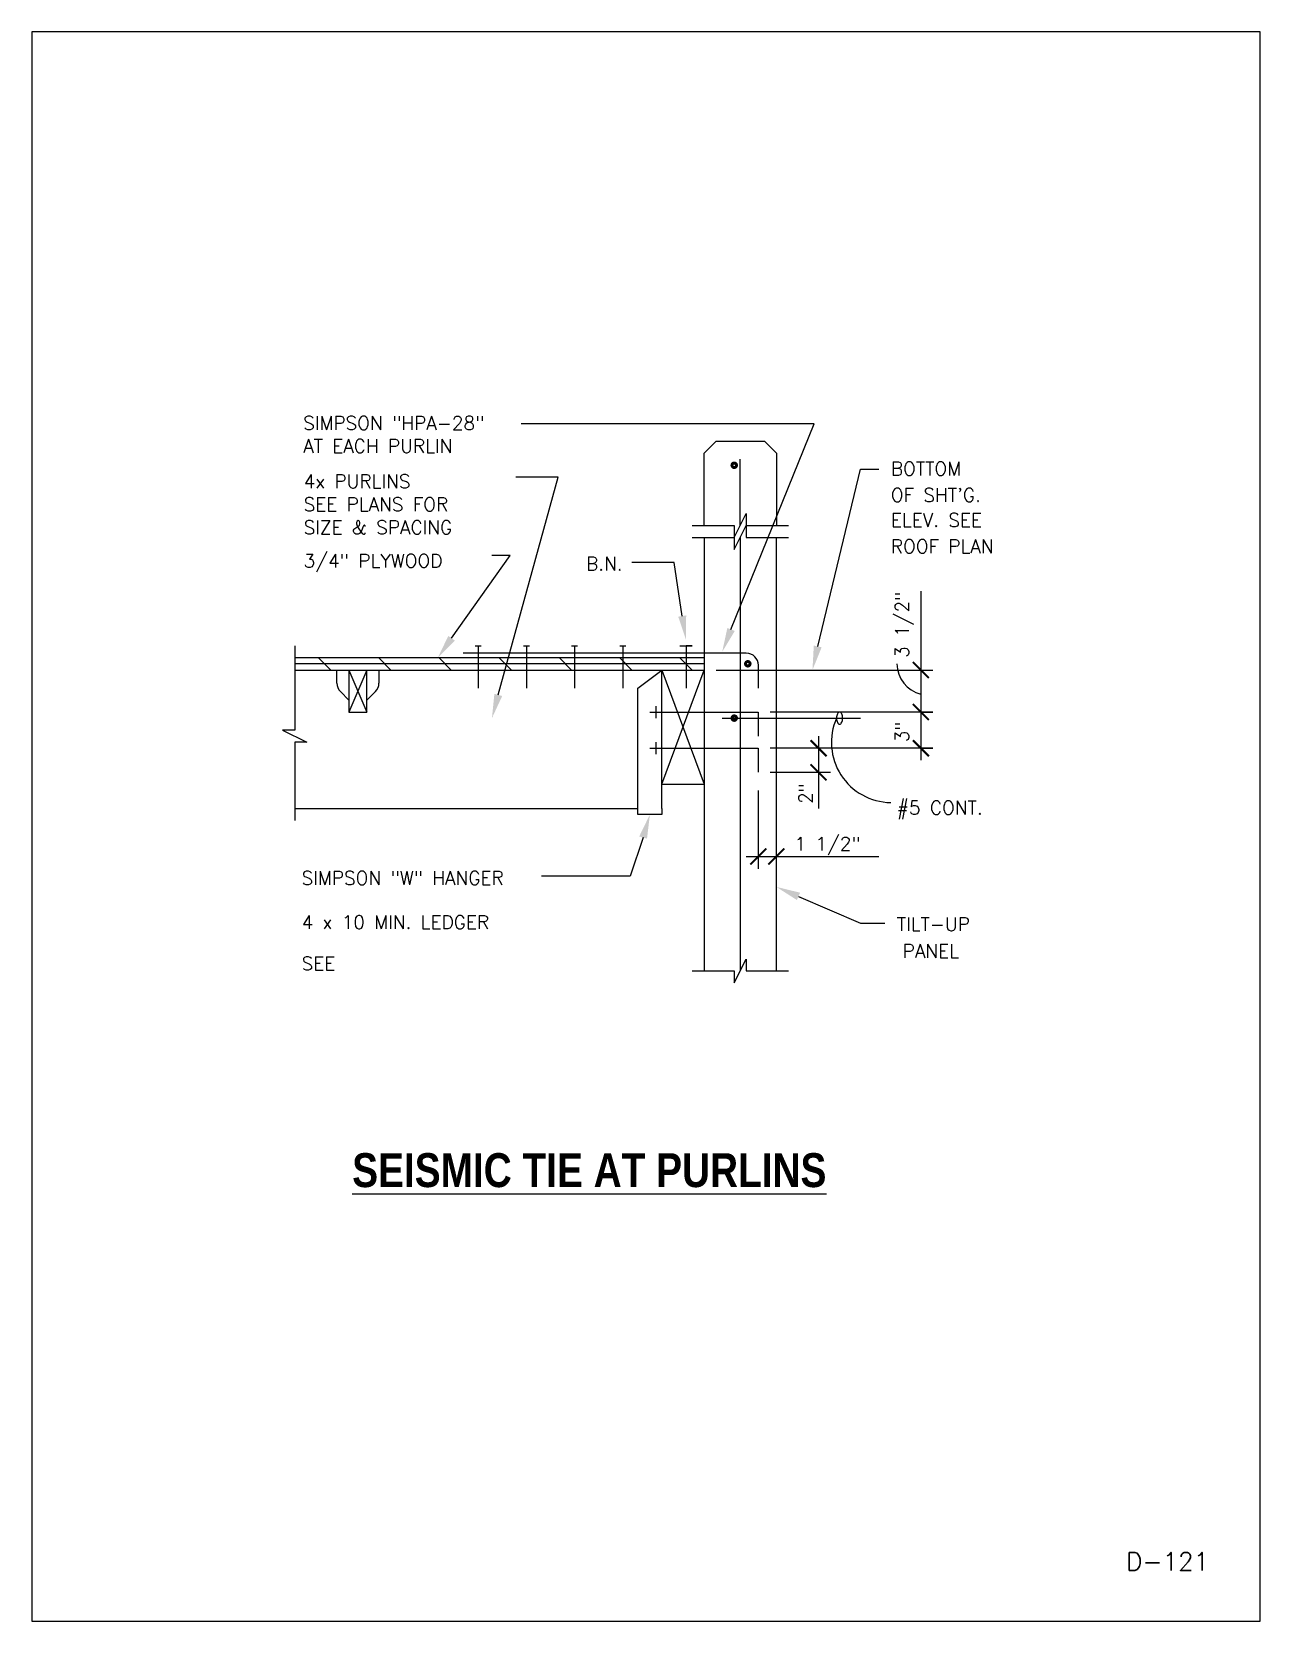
# Model space of a CAD drawing. Extents: x 0 to 8.5, y 0 to 11.
import ezdxf
from ezdxf.enums import TextEntityAlignment as Align

# ---------------------------------------------------------------- set-up
doc = ezdxf.new("R2010")
doc.units = 0
doc.header["$LTSCALE"] = 8
doc.header["$MEASUREMENT"] = 0
doc.layers.get('0').update_dxf_attribs({"linetype": 'CONTINUOUS'})
for name, color, linetype in [('DIM', 7, 'CONTINUOUS'), ('DIMLINES', 7, 'CONTINUOUS'), ('OBJECT1', 5, 'CONTINUOUS'), ('OBJECT2', 1, 'CONTINUOUS'), ('OBJECT3', 5, 'CONTINUOUS'), ('TEXT', 1, 'CONTINUOUS')]:
    doc.layers.add(name, color=color, linetype=linetype)
doc.styles.add('SIMPLEX', font='SIMPLEX', dxfattribs={"width": 0.8, "height": 2})
doc.styles.get("Standard").update_dxf_attribs({"font": 'simplex.shx'})

# ---------------------------------------------------------------- blocks, each defined once
blk = doc.blocks.new('HATCH')
at = {"layer": 'DIM'}
blk.add_trace([(-4.35, -3.65), (-3.65, -4.35), (3.65, 4.35), (4.35, 3.65)], dxfattribs=at)
blk = doc.blocks.new('H34')
at = {"layer": 'DIMLINES', "xscale": 0.1666666, "yscale": 0.1666666, "zscale": 0.1666666}
blk.add_blockref('HATCH', (0, 0), dxfattribs=at)

msp = doc.modelspace()

# ---------------------------------------------------------------- linework, layer by layer
at = {"linetype": 'Continuous'}
msp.add_lwpolyline([(0, 0), (8.5, 0), (8.5, 11), (0, 11)], close=True, dxfattribs=at)
at = {"layer": 'DIMLINES'}
for p, q in [((5.414, 8.287), (3.386, 8.287)), ((4.838, 6.863), (5.414, 8.287)), ((5.438, 6.746), (5.735, 7.972)), ((5.735, 7.972), (5.86, 7.972)), ((3.228, 6.411), (3.642, 7.917)), ((3.642, 7.917), (3.35, 7.917)), ((2.905, 6.803), (3.309, 7.375)), ((3.309, 7.375), (3.184, 7.375)), ((4.445, 7.327), (4.153, 7.327)), ((4.5, 6.956), (4.445, 7.327)), ((6.152, 7.129), (6.152, 6.583)), ((4.735, 6.583), (6.235, 6.583)), ((6.152, 6.583), (6.152, 6.292)), ((6.235, 6.292), (5.11, 6.292)), ((6.152, 6.292), (6.235, 6.292)), ((6.152, 6.292), (6.152, 6.042)), ((4.777, 6.25), (5.735, 6.25)), ((5.444, 6.125), (5.444, 5.625)), ((6.235, 6.042), (5.11, 6.042)), ((6.152, 6.042), (6.235, 6.042)), ((6.152, 6.042), (6.152, 5.958)), ((5.11, 5.875), (5.527, 5.875)), ((5.027, 5.75), (5.027, 5.208)), ((4.23, 5.423), (4.141, 5.157)), ((4.944, 5.292), (5.86, 5.292)), ((4.141, 5.157), (3.527, 5.157)), ((5.305, 5.016), (5.735, 4.832)), ((5.735, 4.832), (5.902, 4.832))]:
    msp.add_line(p, q, dxfattribs=at)
msp.add_lwpolyline([(5.569, 6.25, 0.051099), (5.57, 6.233, 0.064948), (5.575, 6.221, 0.104203), (5.582, 6.211, 0.174705), (5.589, 6.208, 0.174705), (5.597, 6.211, 0.104203), (5.604, 6.221, 0.064948), (5.609, 6.233, 0.051099), (5.61, 6.25, 0.051099), (5.609, 6.267, 0.064948), (5.604, 6.279, 0.104203), (5.597, 6.289, 0.174705), (5.589, 6.292, 0.174705), (5.582, 6.289, 0.104203), (5.575, 6.279, 0.064948), (5.57, 6.267, 0.051099)], format="xyb", close=True, dxfattribs=at)
for centre, radius, start, end in [((6.203, 6.628), 0.217, 180.7848, 256.5348), ((5.949, 6.082), 0.416, 156.2387, 269.2318)]:
    msp.add_arc(centre, radius, start, end, dxfattribs=at)
for points in [[(4.528, 6.961), (4.473, 6.952), (4.527, 6.792)], [(4.864, 6.853), (4.813, 6.874), (4.777, 6.708)], [(2.927, 6.787), (2.882, 6.819), (2.809, 6.667)], [(5.465, 6.74), (5.411, 6.752), (5.402, 6.583)], [(3.255, 6.403), (3.201, 6.418), (3.184, 6.25)], [(4.203, 5.431), (4.257, 5.416), (4.277, 5.583)], [(5.294, 4.991), (5.316, 5.042), (5.152, 5.082)]]:
    msp.add_trace(points, dxfattribs=at)
at = {"layer": 'OBJECT1'}
for p, q in [((4.86, 7.5), (4.944, 7.667)), ((4.944, 7.667), (4.944, 7.583)), ((4.569, 7.583), (4.86, 7.583)), ((4.569, 7.5), (4.86, 7.5)), ((4.86, 7.417), (4.944, 7.583)), ((4.86, 7.583), (4.86, 7.5)), ((4.86, 7.5), (4.86, 7.417)), ((4.944, 7.583), (4.944, 7.5)), ((4.944, 7.583), (5.235, 7.583)), ((4.944, 7.5), (5.235, 7.5)), ((1.819, 6.75), (1.819, 6.167)), ((4.652, 6.625), (1.819, 6.625)), ((1.985, 6.667), (2.069, 6.583)), ((2.402, 6.667), (2.485, 6.583)), ((2.819, 6.667), (2.902, 6.583)), ((3.235, 6.667), (3.319, 6.583)), ((3.652, 6.667), (3.735, 6.583)), ((4.069, 6.667), (4.152, 6.583)), ((4.485, 6.667), (4.569, 6.583)), ((2.11, 6.493), (2.11, 6.583)), ((2.194, 6.583), (2.194, 6.292)), ((2.319, 6.583), (2.194, 6.292)), ((2.194, 6.583), (2.319, 6.292)), ((2.319, 6.292), (2.319, 6.583)), ((2.402, 6.583), (2.402, 6.493)), ((4.36, 6.583), (4.652, 5.792)), ((4.36, 5.792), (4.652, 6.583)), ((2.194, 6.375), (2.135, 6.434)), ((2.378, 6.434), (2.319, 6.375)), ((2.194, 6.292), (2.319, 6.292)), ((1.819, 6.167), (1.735, 6.167)), ((1.735, 6.167), (1.902, 6.083)), ((1.902, 6.083), (1.819, 6.083)), ((1.819, 6.083), (1.819, 5.542)), ((4.86, 4.417), (4.944, 4.583)), ((4.944, 4.583), (4.944, 4.5)), ((4.569, 4.5), (4.86, 4.5)), ((4.86, 4.5), (4.86, 4.417)), ((4.944, 4.5), (5.235, 4.5))]:
    msp.add_line(p, q, dxfattribs=at)
for centre, start, end in [((2.194, 6.493), 180, 225), ((2.319, 6.493), 315, 0)]:
    msp.add_arc(centre, 0.0833, start, end, dxfattribs=at)
at = {"layer": 'OBJECT2'}
for p, q in [((4.652, 8.083), (4.735, 8.167)), ((4.735, 8.167), (5.069, 8.167)), ((5.069, 8.167), (5.152, 8.083)), ((4.652, 7.583), (4.652, 8.083)), ((5.152, 8.083), (5.152, 7.583)), ((4.652, 7.5), (4.652, 4.5)), ((5.152, 4.5), (5.152, 7.5)), ((3.069, 6.75), (3.11, 6.75)), ((3.089, 6.75), (3.089, 6.458)), ((3.402, 6.75), (3.444, 6.75)), ((3.423, 6.75), (3.423, 6.458)), ((3.735, 6.75), (3.777, 6.75)), ((3.756, 6.75), (3.756, 6.458)), ((4.069, 6.75), (4.11, 6.75)), ((4.089, 6.75), (4.089, 6.458)), ((4.485, 6.75), (4.527, 6.75)), ((4.527, 6.75), (4.569, 6.75)), ((4.569, 6.75), (4.527, 6.75)), ((4.527, 6.75), (4.527, 6.458)), ((4.652, 6.667), (1.819, 6.667)), ((1.819, 6.583), (4.652, 6.583)), ((4.194, 6.458), (4.36, 6.583)), ((4.36, 5.625), (4.36, 6.583)), ((4.194, 5.583), (4.194, 6.458)), ((4.36, 5.792), (4.652, 5.792)), ((1.819, 5.625), (4.194, 5.625)), ((4.36, 5.625), (4.36, 5.583)), ((4.36, 5.583), (4.194, 5.583))]:
    msp.add_line(p, q, dxfattribs=at)
at = {"layer": 'OBJECT3'}
for p, q in [((4.902, 7.583), (4.902, 8.042)), ((4.902, 7.5), (4.902, 4.5)), ((4.944, 6.699), (2.985, 6.699)), ((5.027, 6.616), (5.027, 6.458)), ((4.277, 6.292), (5.027, 6.292)), ((4.319, 6.333), (4.319, 6.25)), ((5.027, 6.292), (5.027, 6.125)), ((4.319, 6.083), (4.319, 6)), ((4.277, 6.042), (5.027, 6.042)), ((5.027, 6.042), (5.027, 5.875))]:
    msp.add_line(p, q, dxfattribs=at)
at = {"layer": 'OBJECT3', "const_width": 0.0208}
for points in [[(4.845, 8, 1), (4.876, 8, 1)], [(4.939, 6.626, 1), (4.97, 6.626, 1)], [(4.845, 6.25, 1), (4.876, 6.25, 1)]]:
    msp.add_lwpolyline(points, format="xyb", close=True, dxfattribs=at)
at = {"layer": 'OBJECT3'}
msp.add_arc((4.944, 6.616), 0.0833, 0, 90, dxfattribs=at)

# ---------------------------------------------------------------- block references
at = {"layer": 'DIMLINES', "xscale": 0.01388333333333333, "yscale": 0.01388333333333333, "zscale": 0.01388333333333333, "rotation": 270.0000000008416}
for p in [(6.152, 6.583), (6.152, 6.292), (5.444, 6.042), (6.152, 6.042), (5.444, 5.875)]:
    msp.add_blockref('HATCH', p, dxfattribs=at)
at = {"layer": 'DIMLINES', "xscale": 0.08333333333333333, "yscale": 0.08333333333333333, "zscale": 0.08333333333333333}
for p in [(5.027, 5.292), (5.152, 5.292)]:
    msp.add_blockref('H34', p, dxfattribs=at)

# ---------------------------------------------------------------- texts
at = {"linetype": 'Continuous'}
msp.add_text('D-121', height=0.125, dxfattribs=at).set_placement((8.146, 0.351), align=Align.RIGHT)
at = {"linetype": 'Continuous', "insert": (2.217, 3.239), "char_height": 0.23438, "width": 5.12109, "attachment_point": 1}
msp.add_mtext('{\\fTechnicBold|b0|i0|c2|p2;\\LSEISMIC TIE AT PURLINS}', dxfattribs=at)
at = {"layer": 'TEXT', "style": 'SIMPLEX'}
for s, height, p in [('SIMPSON "HPA-28"', 0.09375, (1.878, 8.245)), ('AT EACH PURLIN', 0.09375, (1.878, 8.086)), ('4x PURLINS', 0.0938, (1.881, 7.842)), ('BOTTOM', 0.0938, (5.944, 7.93)), ("OF SHT'G.", 0.0938, (5.944, 7.748)), ('SEE PLANS FOR', 0.09375, (1.881, 7.683)), ('SIZE & SPACING', 0.09375, (1.881, 7.523)), ('ELEV. SEE', 0.0938, (5.944, 7.574)), ('ROOF PLAN', 0.0938, (5.944, 7.392)), ('3/4" PLYWOOD', 0.09375, (1.881, 7.292)), ('B.N.', 0.0938, (3.835, 7.272)), ('#5 CONT.', 0.0938, (5.985, 5.583)), ('1 1/2"', 0.0938, (5.277, 5.333)), ('SIMPSON "W" HANGER', 0.09375, (1.867, 5.097)), ('4 x 10 MIN. LEDGER', 0.09375, (1.867, 4.791)), ('TILT-UP', 0.0938, (5.985, 4.777)), ('PANEL', 0.0938, (6.026, 4.591)), ('SEE', 0.0938, (1.867, 4.505))]:
    msp.add_text(s, height=height, dxfattribs=at).set_placement(p)
for s, p in [('3 1/2"', (6.069, 6.667)), ('3"', (6.069, 6.083)), ('2"', (5.402, 5.656))]:
    msp.add_text(s, height=0.0938, rotation=90, dxfattribs=at).set_placement(p)

doc.saveas('drawing.dxf')
